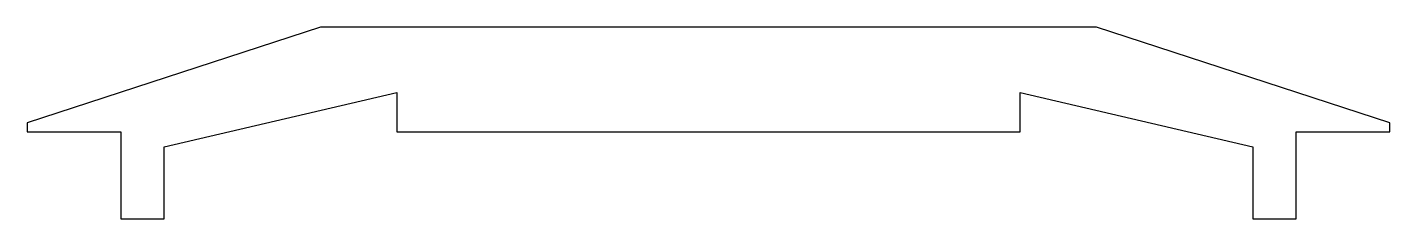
# Model space of a CAD drawing. Extents: x 136.4 to 199.1, y 236.1 to 244.9.
import ezdxf

# ---------------------------------------------------------------- set-up
doc = ezdxf.new("R2010")
doc.units = 0
doc.layers.add('ERCAN', color=220, linetype='CONTINUOUS')

msp = doc.modelspace()

# ---------------------------------------------------------------- linework, layer by layer
at = {"layer": 'ERCAN', "color": 220}
msp.add_lwpolyline([(182.054, 240.109), (182.054, 241.909), (192.75, 239.417), (192.75, 236.109), (194.75, 236.109), (194.75, 240.109), (199.056, 240.109), (199.056, 240.523), (185.556, 244.909), (149.851, 244.909), (136.351, 240.523), (136.351, 240.109), (140.657, 240.109), (140.657, 236.109), (142.657, 236.109), (142.657, 239.417), (153.353, 241.909), (153.353, 240.109)], close=True, dxfattribs=at)

doc.saveas('drawing.dxf')
